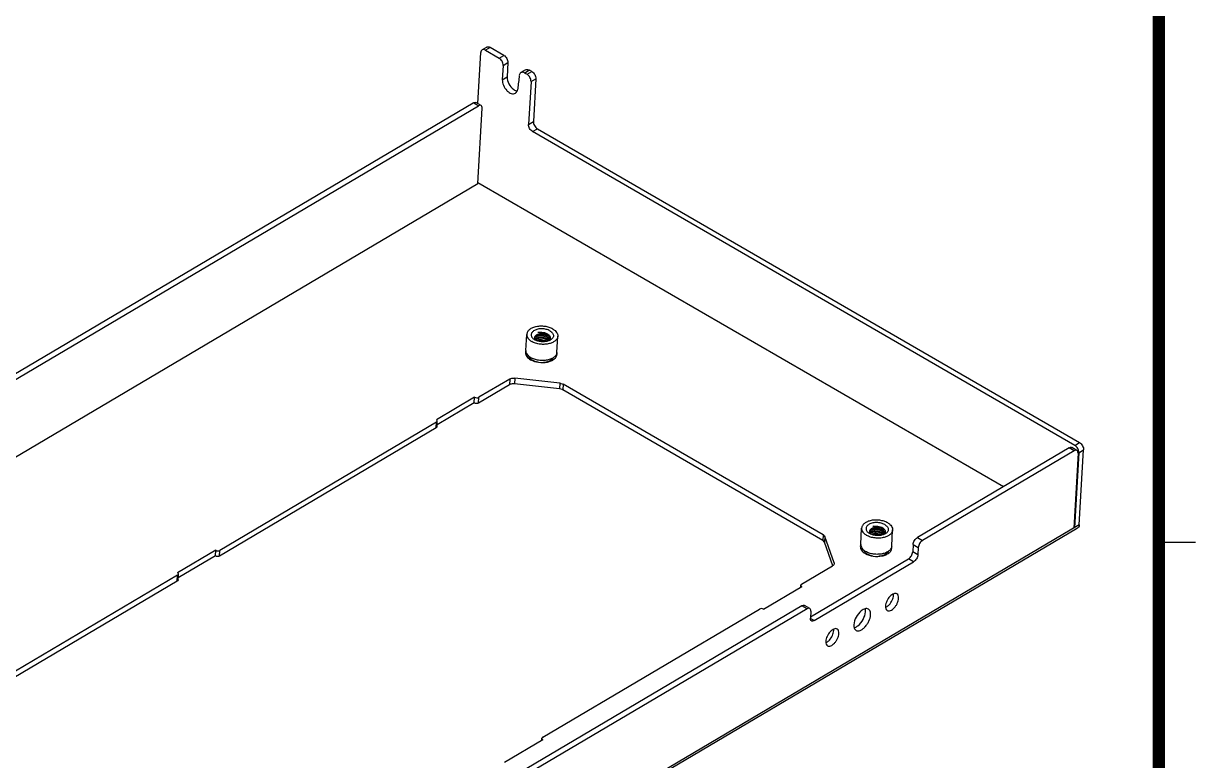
# Model space of a CAD drawing. Extents: x -425 to 6552, y -3049 to 3105.
# Drawn here: x 1311.7 to 1407.7, y -2153.4 to -2093 of the extents above; entities that cross this region are included whole.
import ezdxf

# ---------------------------------------------------------------- set-up
doc = ezdxf.new("R2010")
doc.units = 0
doc.layers.get('0').update_dxf_attribs({"linetype": 'CONTINUOUS'})
doc.layers.add('PANEL_TOP250DXF_CONTINUOUS', color=7, linetype='CONTINUOUS')

msp = doc.modelspace()

# ---------------------------------------------------------------- linework, layer by layer
at = {"color": 4, "linetype": 'CONTINUOUS'}
for p, q in [((1352.882, -2119.811), (1352.958, -2118.486)), ((1353.571, -2118.902), (1353.608, -2118.925)), ((1355.422, -2119.956), (1355.498, -2118.631)), ((1380.299, -2135.687), (1380.374, -2134.362)), ((1380.987, -2134.778), (1381.024, -2134.801)), ((1382.838, -2135.832), (1382.914, -2134.507))]:
    msp.add_line(p, q, dxfattribs=at)
msp.add_line((1407.717, -2135.529), (1404.717, -2135.529))
at = {"const_width": 1}
msp.add_lwpolyline([(1404.717, -2015.529), (604.717, -2015.529), (604.717, -2565.529), (1404.717, -2565.529)], close=True, dxfattribs=at)
at = {"color": 4, "linetype": 'CONTINUOUS'}
for centre, radius, start, end in [((1353.804, -2118.769), 0.212, 176.74901, 182.5291), ((1353.771, -2118.808), 0.182, 164.16772, 170.68348), ((1353.776, -2118.809), 0.187, 161.8754, 164.18081), ((1354.255, -2119.589), 0.652, 55.45769, 57.00335), ((1354.568, -2118.842), 0.268, 337.34331, 344.59287), ((1354.544, -2118.717), 0.355, 320.02599, 323.5117), ((1354.582, -2118.846), 0.254, 344.60451, 356.67692), ((1381.22, -2134.645), 0.212, 176.74901, 182.5291), ((1381.187, -2134.684), 0.182, 164.16772, 170.68348), ((1381.192, -2134.685), 0.187, 161.8754, 164.18081), ((1381.671, -2135.465), 0.652, 55.45769, 57.00335), ((1381.984, -2134.718), 0.268, 337.34331, 344.59287), ((1381.96, -2134.594), 0.355, 320.02599, 323.5117), ((1381.999, -2134.722), 0.254, 344.60451, 356.67692)]:
    msp.add_arc(centre, radius, start, end, dxfattribs=at)
for points, knots in [([(1355.092, -2118.048), (1354.998, -2117.993), (1354.789, -2117.903), (1354.449, -2117.827), (1354.092, -2117.806), (1353.746, -2117.844), (1353.436, -2117.936), (1353.219, -2118.059), (1353.09, -2118.181), (1353.019, -2118.277), (1352.973, -2118.379), (1352.96, -2118.451), (1352.958, -2118.486)], [0, 0, 0, 0, 0.131936, 0.274939, 0.421865, 0.564898, 0.69689, 0.81283, 0.864438, 0.912162, 0.9569, 1, 1, 1, 1]), ([(1354.848, -2118.192), (1354.755, -2118.139), (1354.545, -2118.059), (1354.209, -2118.014), (1353.924, -2118.037), (1353.715, -2118.096), (1353.58, -2118.156), (1353.468, -2118.23), (1353.384, -2118.318), (1353.33, -2118.416), (1353.311, -2118.522), (1353.328, -2118.628), (1353.38, -2118.73), (1353.463, -2118.824), (1353.532, -2118.877), (1353.571, -2118.902)], [0, 0, 0, 0, 0.141503, 0.295347, 0.447004, 0.517692, 0.583006, 0.642193, 0.695299, 0.743442, 0.788931, 0.834879, 0.88425, 0.939021, 1, 1, 1, 1]), ([(1355.092, -2118.048), (1355.155, -2118.084), (1355.269, -2118.163), (1355.403, -2118.306), (1355.473, -2118.442), (1355.497, -2118.551), (1355.499, -2118.604), (1355.498, -2118.631)], [0, 0, 0, 0, 0.29263, 0.552948, 0.7847, 0.893508, 1, 1, 1, 1]), ([(1352.958, -2118.486), (1352.956, -2118.513), (1352.958, -2118.566), (1352.982, -2118.676), (1353.052, -2118.811), (1353.187, -2118.954), (1353.301, -2119.033), (1353.364, -2119.07)], [0, 0, 0, 0, 0.106492, 0.2153, 0.447052, 0.70737, 1, 1, 1, 1]), ([(1354.811, -2119.239), (1354.691, -2119.271), (1354.439, -2119.309), (1354.057, -2119.298), (1353.691, -2119.223), (1353.464, -2119.128), (1353.364, -2119.07)], [0, 0, 0, 0, 0.24983, 0.510159, 0.765147, 1, 1, 1, 1]), ([(1353.591, -2118.778), (1353.593, -2118.812), (1353.614, -2118.883), (1353.659, -2118.94), (1353.687, -2118.966)], [0, 0, 0, 0, 0.467972, 1, 1, 1, 1]), ([(1354.542, -2118.495), (1354.494, -2118.476), (1354.393, -2118.446), (1354.234, -2118.425), (1354.074, -2118.428), (1353.923, -2118.455), (1353.791, -2118.504), (1353.686, -2118.572), (1353.624, -2118.645), (1353.598, -2118.709), (1353.592, -2118.741), (1353.592, -2118.757)], [0, 0, 0, 0, 0.14034, 0.287084, 0.433773, 0.573936, 0.702073, 0.814771, 0.912154, 0.956769, 1, 1, 1, 1]), ([(1354.632, -2118.652), (1354.59, -2118.625), (1354.495, -2118.577), (1354.34, -2118.531), (1354.176, -2118.51), (1354.015, -2118.513), (1353.867, -2118.541), (1353.759, -2118.584), (1353.689, -2118.629), (1353.636, -2118.676), (1353.608, -2118.72), (1353.598, -2118.751)], [0, 0, 0, 0, 0.133397, 0.276224, 0.422437, 0.565207, 0.697969, 0.81551, 0.867769, 0.915642, 1, 1, 1, 1]), ([(1354.627, -2118.742), (1354.585, -2118.715), (1354.493, -2118.669), (1354.342, -2118.623), (1354.182, -2118.6), (1354.024, -2118.602), (1353.877, -2118.627), (1353.752, -2118.673), (1353.655, -2118.737), (1353.611, -2118.795), (1353.599, -2118.825)], [0, 0, 0, 0, 0.132197, 0.273659, 0.418689, 0.560836, 0.693818, 0.812509, 0.914132, 1, 1, 1, 1]), ([(1354.734, -2119.02), (1354.645, -2119.051), (1354.452, -2119.092), (1354.156, -2119.095), (1353.867, -2119.043), (1353.688, -2118.971), (1353.608, -2118.925)], [0, 0, 0, 0, 0.244472, 0.504979, 0.762841, 1, 1, 1, 1]), ([(1353.621, -2118.882), (1353.641, -2118.856), (1353.695, -2118.808), (1353.798, -2118.755), (1353.923, -2118.72), (1354.113, -2118.699), (1354.312, -2118.719), (1354.498, -2118.779), (1354.583, -2118.822), (1354.621, -2118.847)], [0, 0, 0, 0, 0.0918, 0.199035, 0.320907, 0.454141, 0.734488, 0.87159, 1, 1, 1, 1]), ([(1354.616, -2118.937), (1354.543, -2118.89), (1354.373, -2118.82), (1354.148, -2118.791), (1353.968, -2118.803), (1353.845, -2118.828), (1353.74, -2118.87), (1353.679, -2118.909), (1353.655, -2118.931)], [0, 0, 0, 0, 0.257849, 0.532683, 0.665732, 0.789935, 0.901962, 1, 1, 1, 1]), ([(1353.725, -2118.983), (1353.786, -2118.95), (1353.931, -2118.906), (1354.162, -2118.895), (1354.398, -2118.936), (1354.546, -2119), (1354.61, -2119.042)], [0, 0, 0, 0, 0.224957, 0.483598, 0.750775, 1, 1, 1, 1]), ([(1354.501, -2119.076), (1354.449, -2119.053), (1354.34, -2119.017), (1354.17, -2118.99), (1354.001, -2118.991), (1353.891, -2119.01), (1353.84, -2119.025)], [0, 0, 0, 0, 0.250511, 0.509363, 0.763467, 1, 1, 1, 1]), ([(1353.869, -2118.335), (1353.937, -2118.319), (1354.081, -2118.301), (1354.297, -2118.315), (1354.504, -2118.365), (1354.631, -2118.425), (1354.686, -2118.462)], [0, 0, 0, 0, 0.24872, 0.509143, 0.764761, 1, 1, 1, 1]), ([(1354.542, -2118.495), (1354.495, -2118.463), (1354.39, -2118.408), (1354.221, -2118.355), (1354.044, -2118.329), (1353.926, -2118.33), (1353.869, -2118.335)], [0, 0, 0, 0, 0.243606, 0.499037, 0.754929, 1, 1, 1, 1]), ([(1354.638, -2118.548), (1354.631, -2118.543), (1354.6, -2118.524), (1354.567, -2118.507), (1354.542, -2118.495)], [0, 0, 0, 0, 0.243481, 1, 1, 1, 1]), ([(1354.721, -2119.024), (1354.714, -2119.016), (1354.681, -2118.984), (1354.645, -2118.956), (1354.616, -2118.937)], [0, 0, 0, 0, 0.23877, 1, 1, 1, 1]), ([(1354.621, -2118.847), (1354.637, -2118.857), (1354.693, -2118.898), (1354.743, -2118.948), (1354.77, -2118.991)], [0, 0, 0, 0, 0.269404, 1, 1, 1, 1]), ([(1354.809, -2118.953), (1354.795, -2118.911), (1354.743, -2118.83), (1354.669, -2118.77), (1354.627, -2118.742)], [0, 0, 0, 0, 0.46436, 1, 1, 1, 1]), ([(1354.632, -2118.652), (1354.659, -2118.67), (1354.707, -2118.706), (1354.767, -2118.77), (1354.809, -2118.839), (1354.824, -2118.889), (1354.827, -2118.913)], [0, 0, 0, 0, 0.282142, 0.541301, 0.778888, 1, 1, 1, 1]), ([(1354.836, -2118.86), (1354.837, -2118.832), (1354.83, -2118.773), (1354.791, -2118.688), (1354.725, -2118.611), (1354.669, -2118.568), (1354.638, -2118.548)], [0, 0, 0, 0, 0.219997, 0.454544, 0.71339, 1, 1, 1, 1]), ([(1354.686, -2118.462), (1354.73, -2118.491), (1354.808, -2118.555), (1354.871, -2118.661), (1354.888, -2118.748), (1354.884, -2118.811), (1354.865, -2118.873), (1354.842, -2118.91), (1354.829, -2118.928)], [0, 0, 0, 0, 0.289175, 0.537727, 0.652205, 0.764564, 0.879166, 1, 1, 1, 1]), ([(1354.816, -2118.945), (1354.81, -2118.952), (1354.785, -2118.979), (1354.757, -2119.003), (1354.734, -2119.02)], [0, 0, 0, 0, 0.239292, 1, 1, 1, 1]), ([(1354.842, -2118.975), (1354.833, -2118.979), (1354.798, -2118.995), (1354.762, -2119.01), (1354.734, -2119.02)], [0, 0, 0, 0, 0.243715, 1, 1, 1, 1]), ([(1355.498, -2118.631), (1355.496, -2118.664), (1355.484, -2118.73), (1355.444, -2118.826), (1355.383, -2118.916), (1355.27, -2119.031), (1355.08, -2119.152), (1354.906, -2119.214), (1354.811, -2119.239)], [0, 0, 0, 0, 0.100996, 0.205321, 0.315786, 0.43438, 0.699002, 1, 1, 1, 1]), ([(1354.848, -2118.192), (1354.891, -2118.217), (1354.97, -2118.272), (1355.065, -2118.371), (1355.125, -2118.48), (1355.146, -2118.595), (1355.124, -2118.708), (1355.062, -2118.813), (1354.966, -2118.905), (1354.886, -2118.953), (1354.842, -2118.975)], [0, 0, 0, 0, 0.147819, 0.279877, 0.397777, 0.506509, 0.614026, 0.728722, 0.856551, 1, 1, 1, 1]), ([(1352.85, -2119.965), (1352.843, -2120.077), (1352.937, -2120.333), (1353.142, -2120.49), (1353.263, -2120.56)], [0, 0, 0, 0, 0.444452, 1, 1, 1, 1]), ([(1352.882, -2119.811), (1352.881, -2119.837), (1352.883, -2119.891), (1352.907, -2120), (1352.977, -2120.135), (1353.111, -2120.279), (1353.225, -2120.358), (1353.288, -2120.394)], [0, 0, 0, 0, 0.106492, 0.2153, 0.447052, 0.70737, 1, 1, 1, 1]), ([(1355.422, -2119.956), (1355.42, -2119.991), (1355.407, -2120.063), (1355.361, -2120.165), (1355.291, -2120.261), (1355.161, -2120.383), (1354.944, -2120.506), (1354.634, -2120.598), (1354.288, -2120.635), (1353.931, -2120.615), (1353.591, -2120.538), (1353.382, -2120.449), (1353.288, -2120.394)], [0, 0, 0, 0, 0.0431, 0.087838, 0.135562, 0.18717, 0.30311, 0.435102, 0.578135, 0.725061, 0.868064, 1, 1, 1, 1]), ([(1353.126, -2120.282), (1353.13, -2120.292), (1353.146, -2120.332), (1353.168, -2120.369), (1353.187, -2120.396)], [0, 0, 0, 0, 0.241453, 1, 1, 1, 1]), ([(1353.187, -2120.396), (1353.201, -2120.416), (1353.271, -2120.501), (1353.361, -2120.567), (1353.433, -2120.609)], [0, 0, 0, 0, 0.229412, 1, 1, 1, 1]), ([(1353.263, -2120.56), (1353.461, -2120.675), (1353.925, -2120.813), (1354.517, -2120.802), (1354.95, -2120.673), (1355.205, -2120.528), (1355.382, -2120.34), (1355.433, -2120.186), (1355.437, -2120.113)], [0, 0, 0, 0, 0.274631, 0.564497, 0.69692, 0.813241, 0.91248, 1, 1, 1, 1]), ([(1353.881, -2120.768), (1353.8, -2120.753), (1353.645, -2120.713), (1353.499, -2120.648), (1353.433, -2120.609)], [0, 0, 0, 0, 0.519021, 1, 1, 1, 1]), ([(1355.127, -2120.395), (1355.1, -2120.451), (1355.037, -2120.528), (1354.931, -2120.609), (1354.798, -2120.687), (1354.599, -2120.758), (1354.428, -2120.785), (1354.339, -2120.792)], [0, 0, 0, 0, 0.201664, 0.315025, 0.43719, 0.705817, 1, 1, 1, 1]), ([(1380.374, -2134.362), (1380.373, -2134.389), (1380.374, -2134.443), (1380.399, -2134.552), (1380.468, -2134.687), (1380.603, -2134.831), (1380.717, -2134.909), (1380.78, -2134.946)], [0, 0, 0, 0, 0.106492, 0.2153, 0.447052, 0.70737, 1, 1, 1, 1]), ([(1382.508, -2133.924), (1382.414, -2133.869), (1382.205, -2133.78), (1381.865, -2133.703), (1381.509, -2133.683), (1381.162, -2133.72), (1380.853, -2133.812), (1380.635, -2133.935), (1380.506, -2134.057), (1380.435, -2134.153), (1380.389, -2134.255), (1380.376, -2134.327), (1380.374, -2134.362)], [0, 0, 0, 0, 0.131936, 0.274939, 0.421865, 0.564898, 0.69689, 0.81283, 0.864438, 0.912162, 0.9569, 1, 1, 1, 1]), ([(1382.264, -2134.068), (1382.172, -2134.015), (1381.961, -2133.935), (1381.625, -2133.89), (1381.34, -2133.914), (1381.131, -2133.972), (1380.996, -2134.032), (1380.885, -2134.107), (1380.8, -2134.194), (1380.746, -2134.293), (1380.727, -2134.398), (1380.744, -2134.504), (1380.796, -2134.606), (1380.879, -2134.7), (1380.948, -2134.754), (1380.987, -2134.778)], [0, 0, 0, 0, 0.141503, 0.295347, 0.447004, 0.517692, 0.583006, 0.642193, 0.695299, 0.743442, 0.788931, 0.834879, 0.88425, 0.939021, 1, 1, 1, 1]), ([(1381.958, -2134.371), (1381.91, -2134.352), (1381.809, -2134.322), (1381.65, -2134.302), (1381.49, -2134.305), (1381.339, -2134.331), (1381.207, -2134.38), (1381.102, -2134.448), (1381.04, -2134.522), (1381.014, -2134.585), (1381.009, -2134.617), (1381.008, -2134.633)], [0, 0, 0, 0, 0.14034, 0.287084, 0.433773, 0.573936, 0.702073, 0.814771, 0.912154, 0.956769, 1, 1, 1, 1]), ([(1382.048, -2134.529), (1382.006, -2134.501), (1381.911, -2134.454), (1381.756, -2134.408), (1381.592, -2134.386), (1381.431, -2134.389), (1381.283, -2134.417), (1381.175, -2134.46), (1381.105, -2134.506), (1381.053, -2134.553), (1381.024, -2134.597), (1381.014, -2134.627)], [0, 0, 0, 0, 0.133397, 0.276224, 0.422437, 0.565207, 0.697969, 0.81551, 0.867769, 0.915642, 1, 1, 1, 1]), ([(1381.285, -2134.211), (1381.353, -2134.195), (1381.497, -2134.178), (1381.713, -2134.191), (1381.92, -2134.242), (1382.047, -2134.302), (1382.102, -2134.338)], [0, 0, 0, 0, 0.24872, 0.509143, 0.764761, 1, 1, 1, 1]), ([(1381.958, -2134.371), (1381.911, -2134.339), (1381.807, -2134.284), (1381.637, -2134.231), (1381.46, -2134.205), (1381.342, -2134.206), (1381.285, -2134.211)], [0, 0, 0, 0, 0.243606, 0.499037, 0.754929, 1, 1, 1, 1]), ([(1382.054, -2134.424), (1382.047, -2134.419), (1382.016, -2134.4), (1381.983, -2134.383), (1381.958, -2134.371)], [0, 0, 0, 0, 0.243481, 1, 1, 1, 1]), ([(1382.252, -2134.737), (1382.253, -2134.708), (1382.246, -2134.649), (1382.207, -2134.565), (1382.141, -2134.487), (1382.085, -2134.444), (1382.054, -2134.424)], [0, 0, 0, 0, 0.219997, 0.454544, 0.71339, 1, 1, 1, 1]), ([(1382.102, -2134.338), (1382.147, -2134.368), (1382.224, -2134.432), (1382.288, -2134.537), (1382.304, -2134.624), (1382.301, -2134.688), (1382.281, -2134.749), (1382.259, -2134.787), (1382.245, -2134.804)], [0, 0, 0, 0, 0.289175, 0.537727, 0.652205, 0.764564, 0.879166, 1, 1, 1, 1]), ([(1382.264, -2134.068), (1382.307, -2134.094), (1382.387, -2134.148), (1382.481, -2134.247), (1382.541, -2134.356), (1382.562, -2134.471), (1382.54, -2134.585), (1382.478, -2134.689), (1382.382, -2134.781), (1382.302, -2134.829), (1382.258, -2134.851)], [0, 0, 0, 0, 0.147819, 0.279877, 0.397777, 0.506509, 0.614026, 0.728722, 0.856551, 1, 1, 1, 1]), ([(1382.508, -2133.924), (1382.571, -2133.96), (1382.685, -2134.039), (1382.82, -2134.183), (1382.889, -2134.318), (1382.914, -2134.427), (1382.915, -2134.481), (1382.914, -2134.507)], [0, 0, 0, 0, 0.29263, 0.552948, 0.7847, 0.893508, 1, 1, 1, 1]), ([(1382.227, -2135.116), (1382.107, -2135.147), (1381.855, -2135.185), (1381.473, -2135.174), (1381.107, -2135.099), (1380.881, -2135.004), (1380.78, -2134.946)], [0, 0, 0, 0, 0.24983, 0.510159, 0.765147, 1, 1, 1, 1]), ([(1381.008, -2134.655), (1381.009, -2134.688), (1381.03, -2134.759), (1381.076, -2134.816), (1381.103, -2134.842)], [0, 0, 0, 0, 0.467972, 1, 1, 1, 1]), ([(1382.043, -2134.619), (1382.002, -2134.592), (1381.909, -2134.545), (1381.758, -2134.499), (1381.598, -2134.477), (1381.44, -2134.478), (1381.293, -2134.503), (1381.168, -2134.549), (1381.071, -2134.614), (1381.028, -2134.672), (1381.015, -2134.701)], [0, 0, 0, 0, 0.132197, 0.273659, 0.418689, 0.560836, 0.693818, 0.812509, 0.914132, 1, 1, 1, 1]), ([(1382.15, -2134.896), (1382.061, -2134.927), (1381.868, -2134.968), (1381.572, -2134.972), (1381.283, -2134.92), (1381.104, -2134.847), (1381.024, -2134.801)], [0, 0, 0, 0, 0.244472, 0.504979, 0.762841, 1, 1, 1, 1]), ([(1381.037, -2134.758), (1381.057, -2134.732), (1381.111, -2134.684), (1381.214, -2134.632), (1381.339, -2134.597), (1381.53, -2134.575), (1381.728, -2134.595), (1381.914, -2134.655), (1381.999, -2134.699), (1382.037, -2134.724)], [0, 0, 0, 0, 0.0918, 0.199035, 0.320907, 0.454141, 0.734488, 0.87159, 1, 1, 1, 1]), ([(1382.032, -2134.814), (1381.959, -2134.766), (1381.789, -2134.696), (1381.564, -2134.667), (1381.384, -2134.679), (1381.261, -2134.705), (1381.156, -2134.746), (1381.096, -2134.785), (1381.071, -2134.807)], [0, 0, 0, 0, 0.257849, 0.532683, 0.665732, 0.789935, 0.901962, 1, 1, 1, 1]), ([(1381.141, -2134.859), (1381.202, -2134.826), (1381.347, -2134.782), (1381.578, -2134.771), (1381.815, -2134.812), (1381.962, -2134.877), (1382.026, -2134.918)], [0, 0, 0, 0, 0.224957, 0.483598, 0.750775, 1, 1, 1, 1]), ([(1381.917, -2134.952), (1381.865, -2134.929), (1381.756, -2134.893), (1381.586, -2134.866), (1381.417, -2134.867), (1381.307, -2134.886), (1381.256, -2134.901)], [0, 0, 0, 0, 0.250511, 0.509363, 0.763467, 1, 1, 1, 1]), ([(1382.137, -2134.9), (1382.13, -2134.892), (1382.098, -2134.86), (1382.061, -2134.832), (1382.032, -2134.814)], [0, 0, 0, 0, 0.23877, 1, 1, 1, 1]), ([(1382.037, -2134.724), (1382.053, -2134.734), (1382.109, -2134.774), (1382.159, -2134.825), (1382.187, -2134.867)], [0, 0, 0, 0, 0.269404, 1, 1, 1, 1]), ([(1382.226, -2134.829), (1382.211, -2134.788), (1382.159, -2134.706), (1382.085, -2134.646), (1382.043, -2134.619)], [0, 0, 0, 0, 0.46436, 1, 1, 1, 1]), ([(1382.048, -2134.529), (1382.075, -2134.546), (1382.123, -2134.582), (1382.183, -2134.646), (1382.225, -2134.715), (1382.24, -2134.765), (1382.243, -2134.789)], [0, 0, 0, 0, 0.282142, 0.541301, 0.778888, 1, 1, 1, 1]), ([(1382.232, -2134.821), (1382.226, -2134.828), (1382.202, -2134.856), (1382.173, -2134.88), (1382.15, -2134.896)], [0, 0, 0, 0, 0.239292, 1, 1, 1, 1]), ([(1382.258, -2134.851), (1382.249, -2134.855), (1382.214, -2134.872), (1382.178, -2134.886), (1382.15, -2134.896)], [0, 0, 0, 0, 0.243715, 1, 1, 1, 1]), ([(1382.914, -2134.507), (1382.912, -2134.54), (1382.901, -2134.607), (1382.861, -2134.702), (1382.799, -2134.792), (1382.687, -2134.908), (1382.496, -2135.028), (1382.322, -2135.091), (1382.227, -2135.116)], [0, 0, 0, 0, 0.100996, 0.205321, 0.315786, 0.43438, 0.699002, 1, 1, 1, 1]), ([(1380.266, -2135.842), (1380.259, -2135.953), (1380.353, -2136.209), (1380.559, -2136.366), (1380.679, -2136.436)], [0, 0, 0, 0, 0.444452, 1, 1, 1, 1]), ([(1380.299, -2135.687), (1380.297, -2135.714), (1380.299, -2135.767), (1380.323, -2135.876), (1380.393, -2136.012), (1380.528, -2136.155), (1380.641, -2136.234), (1380.704, -2136.27)], [0, 0, 0, 0, 0.106492, 0.2153, 0.447052, 0.70737, 1, 1, 1, 1]), ([(1380.542, -2136.158), (1380.546, -2136.168), (1380.562, -2136.208), (1380.584, -2136.245), (1380.603, -2136.272)], [0, 0, 0, 0, 0.241453, 1, 1, 1, 1]), ([(1380.603, -2136.272), (1380.617, -2136.292), (1380.687, -2136.377), (1380.777, -2136.444), (1380.85, -2136.486)], [0, 0, 0, 0, 0.229412, 1, 1, 1, 1]), ([(1380.679, -2136.436), (1380.877, -2136.551), (1381.341, -2136.689), (1381.933, -2136.678), (1382.366, -2136.549), (1382.622, -2136.405), (1382.799, -2136.217), (1382.849, -2136.062), (1382.854, -2135.989)], [0, 0, 0, 0, 0.274631, 0.564497, 0.69692, 0.813241, 0.91248, 1, 1, 1, 1]), ([(1382.838, -2135.832), (1382.836, -2135.867), (1382.823, -2135.939), (1382.777, -2136.041), (1382.707, -2136.137), (1382.577, -2136.259), (1382.36, -2136.382), (1382.05, -2136.474), (1381.704, -2136.512), (1381.347, -2136.491), (1381.008, -2136.415), (1380.798, -2136.325), (1380.704, -2136.27)], [0, 0, 0, 0, 0.0431, 0.087838, 0.135562, 0.18717, 0.30311, 0.435102, 0.578135, 0.725061, 0.868064, 1, 1, 1, 1]), ([(1382.543, -2136.272), (1382.516, -2136.327), (1382.453, -2136.404), (1382.348, -2136.486), (1382.214, -2136.563), (1382.015, -2136.634), (1381.844, -2136.661), (1381.755, -2136.668)], [0, 0, 0, 0, 0.201664, 0.315025, 0.43719, 0.705817, 1, 1, 1, 1]), ([(1381.297, -2136.645), (1381.216, -2136.63), (1381.062, -2136.589), (1380.916, -2136.524), (1380.85, -2136.486)], [0, 0, 0, 0, 0.519021, 1, 1, 1, 1])]:
    msp.add_open_spline(points, degree=3, knots=knots, dxfattribs=at)
for points in [[(1352.881, -2119.824), (1352.863, -2119.869), (1352.852, -2119.917), (1352.85, -2119.965)], [(1355.437, -2120.113), (1355.44, -2120.065), (1355.435, -2120.017), (1355.423, -2119.971)], [(1380.297, -2135.7), (1380.28, -2135.745), (1380.268, -2135.793), (1380.266, -2135.842)], [(1382.854, -2135.989), (1382.856, -2135.941), (1382.851, -2135.893), (1382.839, -2135.847)]]:
    msp.add_open_spline(points, degree=3, dxfattribs=at)
at = {"layer": 'PANEL_TOP250DXF_CONTINUOUS', "color": 7, "linetype": 'CONTINUOUS'}
for p, q in [((1349.691, -2094.952), (1349.3, -2095.184)), ((1349.958, -2094.976), (1349.566, -2095.207)), ((1351.083, -2095.627), (1349.958, -2094.976)), ((1348.954, -2099.585), (1349.193, -2095.393)), ((1349.566, -2095.207), (1350.691, -2095.859)), ((1350.691, -2095.859), (1351.083, -2095.627)), ((1351.021, -2096.452), (1350.954, -2097.621)), ((1351.021, -2096.452), (1351.412, -2096.22)), ((1351.412, -2096.22), (1351.345, -2097.389)), ((1352.863, -2096.815), (1352.471, -2097.046)), ((1353.182, -2096.843), (1352.791, -2097.075)), ((1352.976, -2097.182), (1353.367, -2096.95)), ((1353.367, -2096.95), (1353.182, -2096.843)), ((1350.954, -2097.621), (1351.345, -2097.389)), ((1352.791, -2097.075), (1352.976, -2097.182)), ((1353.305, -2097.775), (1353.105, -2101.281)), ((1353.305, -2097.775), (1353.697, -2097.543)), ((1353.697, -2097.543), (1353.497, -2101.05)), ((1267.085, -2147.709), (1348.579, -2099.521)), ((1267.493, -2147.962), (1349.001, -2099.765)), ((1349.001, -2099.765), (1348.579, -2099.521)), ((1349.22, -2099.739), (1348.798, -2099.495)), ((1348.954, -2106.117), (1349.305, -2099.962)), ((1353.105, -2101.281), (1353.497, -2101.05)), ((1353.435, -2101.874), (1353.826, -2101.643)), ((1353.826, -2101.643), (1398.219, -2127.35)), ((1397.828, -2127.582), (1353.435, -2101.874)), ((1269.154, -2153.305), (1348.954, -2106.117)), ((1348.959, -2106.043), (1391.981, -2130.957)), ((1351.539, -2122.607), (1348.999, -2124.108)), ((1351.565, -2122.14), (1349.026, -2123.641)), ((1351.565, -2122.14), (1351.539, -2122.607)), ((1351.978, -2122.068), (1351.951, -2122.535)), ((1355.645, -2122.951), (1351.951, -2122.535)), ((1355.672, -2122.484), (1351.978, -2122.068)), ((1355.672, -2122.484), (1355.645, -2122.951)), ((1355.937, -2122.566), (1355.91, -2123.034)), ((1377.223, -2134.892), (1355.937, -2122.566)), ((1348.687, -2123.636), (1345.556, -2125.487)), ((1348.661, -2124.103), (1348.687, -2123.636)), ((1348.999, -2124.108), (1349.026, -2123.641)), ((1377.196, -2135.36), (1355.91, -2123.034)), ((1348.661, -2124.103), (1345.615, -2125.904)), ((1345.569, -2125.685), (1327.827, -2136.176)), ((1345.542, -2126.153), (1345.569, -2125.685)), ((1345.606, -2126.065), (1345.633, -2125.597)), ((1345.542, -2126.153), (1327.801, -2136.644)), ((1397.828, -2127.582), (1398.219, -2127.35)), ((1397.366, -2127.772), (1384.94, -2135.12)), ((1397.788, -2128.017), (1385.362, -2135.364)), ((1397.788, -2128.017), (1397.366, -2127.772)), ((1398.006, -2127.991), (1397.584, -2127.747)), ((1398.092, -2128.213), (1397.741, -2134.369)), ((1398.157, -2128.175), (1397.806, -2134.33)), ((1398.157, -2128.175), (1398.548, -2127.943)), ((1398.198, -2134.099), (1398.548, -2127.943)), ((1397.966, -2134.411), (1311.747, -2185.394)), ((1398.198, -2134.099), (1311.772, -2185.203)), ((1397.745, -2134.295), (1397.806, -2134.33)), ((1377.223, -2134.892), (1377.196, -2135.36)), ((1377.366, -2135.047), (1377.339, -2135.514)), ((1378.115, -2137.204), (1377.366, -2135.047)), ((1384.94, -2135.12), (1385.362, -2135.364)), ((1327.489, -2136.171), (1324.358, -2138.022)), ((1327.462, -2136.638), (1327.489, -2136.171)), ((1327.801, -2136.644), (1327.827, -2136.176)), ((1378.009, -2137.442), (1377.339, -2135.514)), ((1384.592, -2135.702), (1384.559, -2136.287)), ((1384.981, -2136.531), (1384.559, -2136.287)), ((1384.592, -2135.702), (1385.014, -2135.947)), ((1385.014, -2135.947), (1384.981, -2136.531)), ((1327.462, -2136.638), (1324.417, -2138.439)), ((1376.182, -2141.617), (1384.211, -2136.869)), ((1376.479, -2141.935), (1384.632, -2137.113)), ((1384.632, -2137.113), (1384.211, -2136.869)), ((1324.37, -2138.22), (1306.381, -2148.858)), ((1324.344, -2138.688), (1324.37, -2138.22)), ((1324.408, -2138.6), (1324.434, -2138.132)), ((1375.458, -2138.947), (1377.997, -2137.446)), ((1324.344, -2138.688), (1306.767, -2149.081)), ((1372.34, -2140.997), (1375.471, -2139.145)), ((1375.385, -2139.196), (1375.394, -2139.035)), ((1375.483, -2140.712), (1334.39, -2165.011)), ((1375.904, -2140.957), (1334.812, -2165.255)), ((1354.259, -2151.482), (1372.001, -2140.991)), ((1375.904, -2140.957), (1375.483, -2140.712)), ((1376.123, -2140.931), (1375.701, -2140.687)), ((1376.208, -2141.153), (1376.175, -2141.738)), ((1376.479, -2141.935), (1376.166, -2141.753)), ((1351.141, -2153.532), (1354.272, -2151.681)), ((1354.186, -2151.731), (1354.196, -2151.57))]:
    msp.add_line(p, q, dxfattribs=at)
for centre, radius, start, end in [((1402.467, -2103.6), 50.521, 172.79664, 174.07761), ((1397.395, -2128.214), 0.771, 24.42194, 29.04212)]:
    msp.add_arc(centre, radius, start, end, dxfattribs=at)
for points, knots in [([(1349.691, -2094.952), (1349.727, -2094.931), (1349.826, -2094.915), (1349.914, -2094.951), (1349.958, -2094.976)], [0, 0, 0, 0, 0.452838, 1, 1, 1, 1]), ([(1349.3, -2095.184), (1349.268, -2095.203), (1349.212, -2095.268), (1349.195, -2095.35), (1349.193, -2095.393)], [0, 0, 0, 0, 0.459663, 1, 1, 1, 1]), ([(1349.566, -2095.207), (1349.523, -2095.182), (1349.434, -2095.146), (1349.336, -2095.162), (1349.3, -2095.184)], [0, 0, 0, 0, 0.547162, 1, 1, 1, 1]), ([(1351.021, -2096.452), (1351.027, -2096.337), (1350.954, -2096.102), (1350.793, -2095.918), (1350.691, -2095.859)], [0, 0, 0, 0, 0.494633, 1, 1, 1, 1]), ([(1351.083, -2095.627), (1351.185, -2095.686), (1351.345, -2095.87), (1351.418, -2096.105), (1351.412, -2096.22)], [0, 0, 0, 0, 0.505367, 1, 1, 1, 1]), ([(1352.863, -2096.815), (1352.906, -2096.789), (1353.024, -2096.77), (1353.13, -2096.813), (1353.182, -2096.843)], [0, 0, 0, 0, 0.452807, 1, 1, 1, 1]), ([(1353.367, -2096.95), (1353.469, -2097.009), (1353.63, -2097.193), (1353.703, -2097.428), (1353.697, -2097.543)], [0, 0, 0, 0, 0.505367, 1, 1, 1, 1]), ([(1350.954, -2097.621), (1350.945, -2097.777), (1351.021, -2098.106), (1351.246, -2098.453), (1351.49, -2098.663), (1351.679, -2098.76), (1351.865, -2098.791), (1351.98, -2098.758), (1352.026, -2098.731)], [0, 0, 0, 0, 0.264656, 0.552767, 0.686971, 0.806109, 0.908766, 1, 1, 1, 1]), ([(1351.345, -2097.389), (1351.334, -2097.585), (1351.453, -2097.989), (1351.717, -2098.31), (1351.886, -2098.424)], [0, 0, 0, 0, 0.490184, 1, 1, 1, 1]), ([(1352.471, -2097.046), (1352.437, -2097.067), (1352.375, -2097.134), (1352.351, -2097.219), (1352.346, -2097.265)], [0, 0, 0, 0, 0.465285, 1, 1, 1, 1]), ([(1352.791, -2097.075), (1352.739, -2097.044), (1352.632, -2097.001), (1352.515, -2097.021), (1352.471, -2097.046)], [0, 0, 0, 0, 0.547193, 1, 1, 1, 1]), ([(1353.305, -2097.775), (1353.312, -2097.66), (1353.239, -2097.425), (1353.078, -2097.241), (1352.976, -2097.182)], [0, 0, 0, 0, 0.494633, 1, 1, 1, 1]), ([(1351.886, -2098.424), (1351.91, -2098.44), (1352, -2098.496), (1352.103, -2098.534), (1352.179, -2098.543)], [0, 0, 0, 0, 0.272029, 1, 1, 1, 1]), ([(1352.026, -2098.731), (1352.08, -2098.699), (1352.175, -2098.594), (1352.209, -2098.459), (1352.217, -2098.387)], [0, 0, 0, 0, 0.463369, 1, 1, 1, 1]), ([(1348.579, -2099.521), (1348.616, -2099.499), (1348.687, -2099.468), (1348.769, -2099.478), (1348.798, -2099.495)], [0, 0, 0, 0, 0.557656, 1, 1, 1, 1]), ([(1349.22, -2099.739), (1349.191, -2099.722), (1349.109, -2099.712), (1349.038, -2099.743), (1349.001, -2099.765)], [0, 0, 0, 0, 0.442344, 1, 1, 1, 1]), ([(1349.305, -2099.962), (1349.308, -2099.915), (1349.303, -2099.831), (1349.251, -2099.757), (1349.22, -2099.739)], [0, 0, 0, 0, 0.562703, 1, 1, 1, 1]), ([(1353.435, -2101.874), (1353.333, -2101.815), (1353.172, -2101.631), (1353.099, -2101.396), (1353.105, -2101.281)], [0, 0, 0, 0, 0.505367, 1, 1, 1, 1]), ([(1353.497, -2101.05), (1353.49, -2101.165), (1353.563, -2101.4), (1353.724, -2101.584), (1353.826, -2101.643)], [0, 0, 0, 0, 0.494633, 1, 1, 1, 1]), ([(1351.951, -2122.535), (1351.913, -2122.531), (1351.773, -2122.525), (1351.627, -2122.555), (1351.539, -2122.607)], [0, 0, 0, 0, 0.269289, 1, 1, 1, 1]), ([(1351.565, -2122.14), (1351.593, -2122.123), (1351.722, -2122.066), (1351.869, -2122.056), (1351.978, -2122.068)], [0, 0, 0, 0, 0.225337, 1, 1, 1, 1]), ([(1355.672, -2122.484), (1355.696, -2122.486), (1355.788, -2122.501), (1355.878, -2122.532), (1355.937, -2122.566)], [0, 0, 0, 0, 0.264257, 1, 1, 1, 1]), ([(1348.687, -2123.636), (1348.738, -2123.665), (1348.857, -2123.691), (1348.977, -2123.67), (1349.026, -2123.641)], [0, 0, 0, 0, 0.509129, 1, 1, 1, 1]), ([(1355.91, -2123.034), (1355.891, -2123.023), (1355.808, -2122.981), (1355.716, -2122.959), (1355.645, -2122.951)], [0, 0, 0, 0, 0.233487, 1, 1, 1, 1]), ([(1348.999, -2124.108), (1348.95, -2124.137), (1348.83, -2124.158), (1348.712, -2124.133), (1348.661, -2124.103)], [0, 0, 0, 0, 0.490871, 1, 1, 1, 1]), ([(1345.633, -2125.597), (1345.634, -2125.587), (1345.627, -2125.54), (1345.588, -2125.505), (1345.556, -2125.487)], [0, 0, 0, 0, 0.217901, 1, 1, 1, 1]), ([(1345.569, -2125.685), (1345.578, -2125.68), (1345.608, -2125.659), (1345.631, -2125.623), (1345.633, -2125.597)], [0, 0, 0, 0, 0.288017, 1, 1, 1, 1]), ([(1345.606, -2126.065), (1345.606, -2126.073), (1345.598, -2126.11), (1345.567, -2126.138), (1345.542, -2126.153)], [0, 0, 0, 0, 0.225286, 1, 1, 1, 1]), ([(1398.07, -2127.84), (1398.04, -2127.786), (1397.992, -2127.719), (1397.934, -2127.662), (1397.919, -2127.649)], [0, 0, 0, 0, 0.757047, 1, 1, 1, 1]), ([(1398.219, -2127.35), (1398.321, -2127.409), (1398.482, -2127.593), (1398.555, -2127.828), (1398.548, -2127.943)], [0, 0, 0, 0, 0.505367, 1, 1, 1, 1]), ([(1397.366, -2127.772), (1397.403, -2127.751), (1397.474, -2127.719), (1397.555, -2127.73), (1397.584, -2127.747)], [0, 0, 0, 0, 0.557656, 1, 1, 1, 1]), ([(1398.006, -2127.991), (1397.977, -2127.974), (1397.896, -2127.963), (1397.824, -2127.995), (1397.788, -2128.017)], [0, 0, 0, 0, 0.442344, 1, 1, 1, 1]), ([(1398.092, -2128.213), (1398.094, -2128.167), (1398.09, -2128.082), (1398.037, -2128.009), (1398.006, -2127.991)], [0, 0, 0, 0, 0.562703, 1, 1, 1, 1]), ([(1398.198, -2134.099), (1398.194, -2134.162), (1398.135, -2134.293), (1398.027, -2134.376), (1397.966, -2134.411)], [0, 0, 0, 0, 0.476188, 1, 1, 1, 1]), ([(1377.339, -2135.514), (1377.334, -2135.499), (1377.302, -2135.435), (1377.244, -2135.388), (1377.196, -2135.36)], [0, 0, 0, 0, 0.220879, 1, 1, 1, 1]), ([(1377.223, -2134.892), (1377.24, -2134.903), (1377.299, -2134.941), (1377.349, -2134.999), (1377.366, -2135.047)], [0, 0, 0, 0, 0.284685, 1, 1, 1, 1]), ([(1384.592, -2135.702), (1384.599, -2135.586), (1384.685, -2135.362), (1384.842, -2135.178), (1384.94, -2135.12)], [0, 0, 0, 0, 0.503739, 1, 1, 1, 1]), ([(1385.362, -2135.364), (1385.263, -2135.423), (1385.107, -2135.606), (1385.021, -2135.83), (1385.014, -2135.947)], [0, 0, 0, 0, 0.496261, 1, 1, 1, 1]), ([(1327.489, -2136.171), (1327.54, -2136.2), (1327.658, -2136.226), (1327.778, -2136.205), (1327.827, -2136.176)], [0, 0, 0, 0, 0.509129, 1, 1, 1, 1]), ([(1384.211, -2136.869), (1384.309, -2136.811), (1384.466, -2136.627), (1384.552, -2136.403), (1384.559, -2136.287)], [0, 0, 0, 0, 0.496261, 1, 1, 1, 1]), ([(1327.801, -2136.644), (1327.752, -2136.673), (1327.631, -2136.694), (1327.513, -2136.668), (1327.462, -2136.638)], [0, 0, 0, 0, 0.490871, 1, 1, 1, 1]), ([(1378.125, -2137.27), (1378.123, -2137.304), (1378.093, -2137.377), (1378.032, -2137.425), (1377.997, -2137.446)], [0, 0, 0, 0, 0.456203, 1, 1, 1, 1]), ([(1384.981, -2136.531), (1384.974, -2136.647), (1384.888, -2136.872), (1384.731, -2137.055), (1384.632, -2137.113)], [0, 0, 0, 0, 0.503739, 1, 1, 1, 1]), ([(1324.434, -2138.132), (1324.435, -2138.122), (1324.429, -2138.075), (1324.389, -2138.04), (1324.358, -2138.022)], [0, 0, 0, 0, 0.217901, 1, 1, 1, 1]), ([(1324.37, -2138.22), (1324.38, -2138.215), (1324.41, -2138.194), (1324.433, -2138.158), (1324.434, -2138.132)], [0, 0, 0, 0, 0.288017, 1, 1, 1, 1]), ([(1324.408, -2138.6), (1324.407, -2138.608), (1324.399, -2138.645), (1324.369, -2138.673), (1324.344, -2138.688)], [0, 0, 0, 0, 0.225286, 1, 1, 1, 1]), ([(1375.458, -2138.947), (1375.449, -2138.953), (1375.419, -2138.974), (1375.396, -2139.009), (1375.394, -2139.035)], [0, 0, 0, 0, 0.288017, 1, 1, 1, 1]), ([(1375.394, -2139.035), (1375.394, -2139.045), (1375.4, -2139.092), (1375.44, -2139.127), (1375.471, -2139.145)], [0, 0, 0, 0, 0.217901, 1, 1, 1, 1]), ([(1382.689, -2139.951), (1382.586, -2140.062), (1382.425, -2140.309), (1382.338, -2140.594), (1382.33, -2140.733)], [0, 0, 0, 0, 0.518496, 1, 1, 1, 1]), ([(1382.472, -2141.101), (1382.508, -2141.121), (1382.601, -2141.143), (1382.751, -2141.107), (1382.905, -2141.017), (1383.056, -2140.88), (1383.192, -2140.705), (1383.334, -2140.451), (1383.399, -2140.237), (1383.407, -2140.097)], [0, 0, 0, 0, 0.082044, 0.178361, 0.294679, 0.429158, 0.575593, 0.72554, 1, 1, 1, 1]), ([(1382.626, -2140.635), (1382.729, -2140.525), (1382.89, -2140.278), (1382.977, -2139.992), (1382.985, -2139.853)], [0, 0, 0, 0, 0.518496, 1, 1, 1, 1]), ([(1383.265, -2139.73), (1383.229, -2139.709), (1383.135, -2139.687), (1382.986, -2139.723), (1382.831, -2139.814), (1382.736, -2139.901), (1382.689, -2139.951)], [0, 0, 0, 0, 0.191094, 0.415517, 0.686603, 1, 1, 1, 1]), ([(1383.407, -2140.097), (1383.411, -2140.02), (1383.403, -2139.88), (1383.317, -2139.76), (1383.265, -2139.73)], [0, 0, 0, 0, 0.562756, 1, 1, 1, 1]), ([(1372.34, -2140.997), (1372.289, -2140.967), (1372.171, -2140.941), (1372.05, -2140.962), (1372.001, -2140.991)], [0, 0, 0, 0, 0.509129, 1, 1, 1, 1]), ([(1375.483, -2140.712), (1375.519, -2140.691), (1375.591, -2140.659), (1375.672, -2140.67), (1375.701, -2140.687)], [0, 0, 0, 0, 0.557656, 1, 1, 1, 1]), ([(1376.123, -2140.931), (1376.094, -2140.914), (1376.012, -2140.903), (1375.941, -2140.935), (1375.904, -2140.957)], [0, 0, 0, 0, 0.442344, 1, 1, 1, 1]), ([(1376.208, -2141.153), (1376.211, -2141.107), (1376.206, -2141.022), (1376.154, -2140.949), (1376.123, -2140.931)], [0, 0, 0, 0, 0.562703, 1, 1, 1, 1]), ([(1380.349, -2141.126), (1380.175, -2141.265), (1379.9, -2141.622), (1379.75, -2142.05), (1379.738, -2142.267)], [0, 0, 0, 0, 0.507638, 1, 1, 1, 1]), ([(1380.928, -2140.989), (1380.851, -2140.945), (1380.69, -2140.94), (1380.499, -2141.02), (1380.399, -2141.087), (1380.349, -2141.126)], [0, 0, 0, 0, 0.425413, 0.692503, 1, 1, 1, 1]), ([(1380.686, -2141.212), (1380.687, -2141.19), (1380.689, -2141.106), (1380.679, -2141.021), (1380.662, -2140.962)], [0, 0, 0, 0, 0.269687, 1, 1, 1, 1]), ([(1381.107, -2141.457), (1381.113, -2141.359), (1381.103, -2141.181), (1380.993, -2141.027), (1380.928, -2140.989)], [0, 0, 0, 0, 0.562756, 1, 1, 1, 1]), ([(1382.33, -2140.733), (1382.326, -2140.81), (1382.334, -2140.95), (1382.42, -2141.071), (1382.472, -2141.101)], [0, 0, 0, 0, 0.562756, 1, 1, 1, 1]), ([(1382.334, -2140.852), (1382.359, -2140.842), (1382.468, -2140.786), (1382.562, -2140.704), (1382.626, -2140.635)], [0, 0, 0, 0, 0.224749, 1, 1, 1, 1]), ([(1376.261, -2141.96), (1376.229, -2141.942), (1376.177, -2141.869), (1376.172, -2141.784), (1376.175, -2141.738)], [0, 0, 0, 0, 0.437297, 1, 1, 1, 1]), ([(1376.479, -2141.935), (1376.443, -2141.956), (1376.371, -2141.988), (1376.29, -2141.977), (1376.261, -2141.96)], [0, 0, 0, 0, 0.557656, 1, 1, 1, 1]), ([(1379.917, -2142.734), (1379.963, -2142.76), (1380.082, -2142.788), (1380.273, -2142.743), (1380.469, -2142.628), (1380.661, -2142.453), (1380.834, -2142.231), (1381.015, -2141.907), (1381.097, -2141.635), (1381.107, -2141.457)], [0, 0, 0, 0, 0.082044, 0.178361, 0.294679, 0.429158, 0.575593, 0.72554, 1, 1, 1, 1]), ([(1380.074, -2142.353), (1380.249, -2142.214), (1380.523, -2141.857), (1380.673, -2141.428), (1380.686, -2141.212)], [0, 0, 0, 0, 0.507638, 1, 1, 1, 1]), ([(1377.797, -2142.844), (1377.694, -2142.954), (1377.533, -2143.201), (1377.446, -2143.486), (1377.438, -2143.626)], [0, 0, 0, 0, 0.518496, 1, 1, 1, 1]), ([(1377.58, -2143.993), (1377.616, -2144.014), (1377.709, -2144.036), (1377.859, -2144), (1378.013, -2143.91), (1378.164, -2143.772), (1378.3, -2143.598), (1378.442, -2143.343), (1378.507, -2143.13), (1378.515, -2142.99)], [0, 0, 0, 0, 0.082044, 0.178361, 0.294679, 0.429158, 0.575593, 0.72554, 1, 1, 1, 1]), ([(1377.734, -2143.528), (1377.837, -2143.417), (1377.998, -2143.17), (1378.085, -2142.885), (1378.093, -2142.745)], [0, 0, 0, 0, 0.518496, 1, 1, 1, 1]), ([(1378.373, -2142.623), (1378.337, -2142.602), (1378.243, -2142.58), (1378.094, -2142.616), (1377.939, -2142.706), (1377.844, -2142.794), (1377.797, -2142.844)], [0, 0, 0, 0, 0.191094, 0.415517, 0.686603, 1, 1, 1, 1]), ([(1378.515, -2142.99), (1378.519, -2142.913), (1378.511, -2142.773), (1378.425, -2142.652), (1378.373, -2142.623)], [0, 0, 0, 0, 0.562756, 1, 1, 1, 1]), ([(1379.738, -2142.267), (1379.732, -2142.364), (1379.742, -2142.542), (1379.852, -2142.696), (1379.917, -2142.734)], [0, 0, 0, 0, 0.562756, 1, 1, 1, 1]), ([(1379.762, -2142.517), (1379.787, -2142.51), (1379.9, -2142.474), (1380.002, -2142.41), (1380.074, -2142.353)], [0, 0, 0, 0, 0.224448, 1, 1, 1, 1]), ([(1377.438, -2143.626), (1377.434, -2143.703), (1377.442, -2143.843), (1377.528, -2143.963), (1377.58, -2143.993)], [0, 0, 0, 0, 0.562756, 1, 1, 1, 1]), ([(1377.442, -2143.745), (1377.467, -2143.734), (1377.576, -2143.678), (1377.67, -2143.597), (1377.734, -2143.528)], [0, 0, 0, 0, 0.224749, 1, 1, 1, 1]), ([(1354.196, -2151.57), (1354.195, -2151.581), (1354.201, -2151.627), (1354.241, -2151.662), (1354.272, -2151.681)], [0, 0, 0, 0, 0.217901, 1, 1, 1, 1]), ([(1354.259, -2151.482), (1354.25, -2151.488), (1354.22, -2151.509), (1354.197, -2151.544), (1354.196, -2151.57)], [0, 0, 0, 0, 0.288017, 1, 1, 1, 1])]:
    msp.add_open_spline(points, degree=3, knots=knots, dxfattribs=at)
for points in [[(1397.919, -2127.649), (1397.891, -2127.623), (1397.86, -2127.601), (1397.828, -2127.582)], [(1398.151, -2128.066), (1398.141, -2128.007), (1398.122, -2127.949), (1398.098, -2127.895)], [(1398.157, -2128.175), (1398.159, -2128.138), (1398.156, -2128.102), (1398.151, -2128.066)], [(1378.115, -2137.204), (1378.123, -2137.225), (1378.126, -2137.248), (1378.125, -2137.27)], [(1382.985, -2139.853), (1382.987, -2139.813), (1382.986, -2139.773), (1382.982, -2139.734)], [(1378.093, -2142.745), (1378.095, -2142.706), (1378.094, -2142.666), (1378.09, -2142.627)]]:
    msp.add_open_spline(points, degree=3, dxfattribs=at)

doc.saveas('drawing.dxf')
